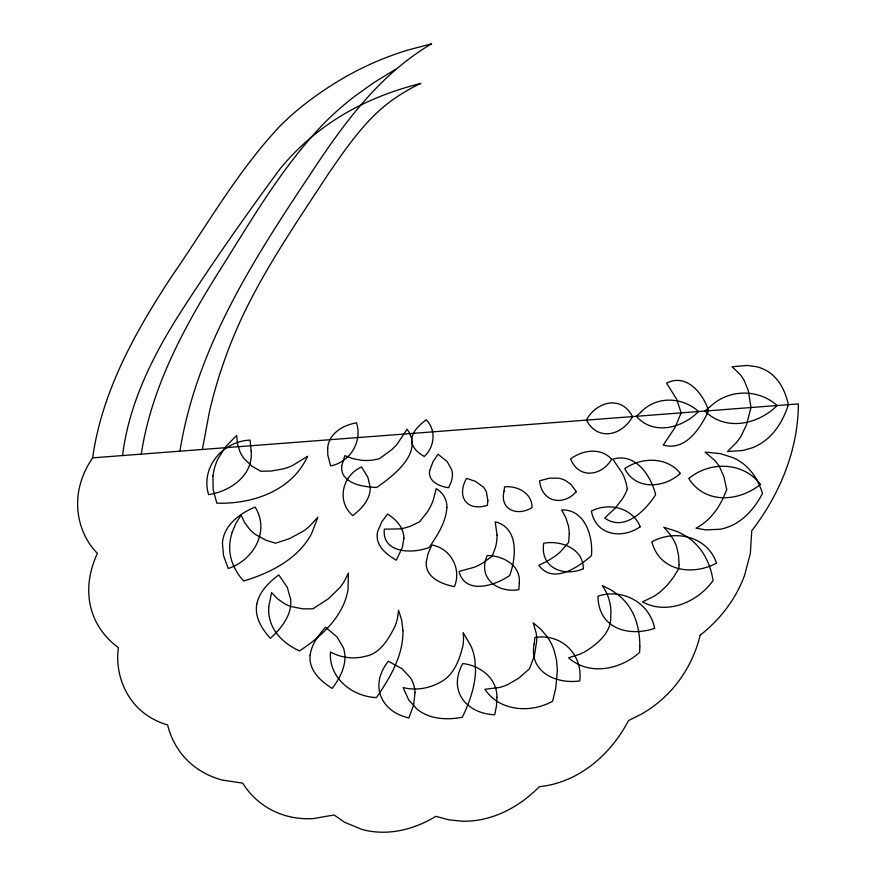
<?xml version="1.0" encoding="UTF-8"?>
<svg xmlns="http://www.w3.org/2000/svg" width="876" height="876" viewBox="0 0 876 876"><rect width="100%" height="100%" fill="white"/><g stroke="black" fill="none" stroke-linecap="round" stroke-linejoin="round"><path stroke-width="1.31" d="M122.563 455.564C129.166 401.526 154.658 352.086 183.971 307.027C214.489 259.898 246.78 213.886 280.145 168.75A211.269 180.708 -29.1 0 1 323.08 128.006C352.043 106.434 385.889 92.155 420.787 83.439A142.372 121.775 -29.1 0 0 397.08 96.82C367.975 115.873 348.232 145.208 328.741 173.273C298.179 220.018 266.238 266.26 242.247 316.838A516.796 442.041 -29.1 0 0 209.43 411.753L202.356 449.465M700.187 635.166C694.504 658.73 682.065 680.685 664.315 697.241A106.237 90.863 -29.1 0 1 641.429 714.115L628.53 720.554C615.007 746.341 593.545 768.734 566.301 779.892A87.994 75.27 -29.1 0 1 546.241 785.739L539.277 786.736C523.782 802.536 504.138 814.757 482.326 819.334A83.023 71.022 -29.1 0 1 462.156 821.206L448.862 819.837L435.865 816.333C421.411 825.181 404.964 831.05 387.98 832.08A82.727 70.759 -29.1 0 1 362.051 829.484L344.52 822.246L334.117 814.976L313.192 818.6A83.866 71.733 -29.1 0 1 287.131 816.049C268.822 811.264 252.627 799.251 242.707 783.144L222.208 780.056A94.674 80.975 -29.1 0 1 189.128 762.065C178.474 752.177 171.028 739.059 167.623 724.956A83.943 71.81 -29.1 0 1 149.993 717.192C126.494 703.176 114.614 674.345 118.402 647.671C109.599 641.221 102.12 632.954 96.907 623.34A92.582 79.19 -29.1 0 1 88.815 586.624C89.407 575.094 92.538 563.805 97.411 553.38C79.256 535.105 73.234 506.81 80.822 482.402A88.279 75.511 -29.1 0 1 92.637 457.852C101.879 391.802 134.948 332.343 171.039 277.396C206.451 226.347 237.363 171.324 280.134 125.914A244.108 208.806 -29.1 0 1 300.939 107.19C323.748 89.002 348.757 73.42 375.574 61.889A276.75 236.728 -29.1 0 1 406.749 50.381L431.627 43.8C379.188 74.569 343.063 124.381 310.345 174.225C253.624 259.252 196.301 348.309 179.919 451.173M141.266 454.129C151.657 385.517 186.019 323.616 222.635 265.789C254.007 215.814 284.174 163.987 325.741 121.6A271.823 232.512 -29.1 0 1 354.638 96.338L374.129 82.432L395.47 69.39M92.637 457.852L798.354 403.913C798.321 432.536 790.995 460.853 778.83 486.673A234.023 200.177 -29.1 0 1 751.761 530.757L750.349 553.446L744.655 575.127A128.17 109.631 -29.1 0 1 700.209 635.188M426.305 561.768C424.74 577.328 441.887 584.336 454.469 586.591C461.663 568.721 450.91 548.617 431.89 544.938L427.926 554.026L426.305 561.768M496.889 697.252L496.473 705.804L494.732 714.794C466.196 713.48 447.68 690.89 462.736 663.581C480.081 665.344 497.371 678.561 496.889 697.252M341.684 466.01L341.651 468.999A19.261 16.48 -29.1 0 0 344.487 476.61C352.316 485.72 365.445 486.695 376.625 487.516C393.784 475.558 424.203 452.487 407.088 429.251L397.113 444.154A57.893 49.516 -29.1 0 1 391.999 449.432L379.418 458.761L372.486 460.097A47.162 40.34 -29.1 0 1 361.492 460.272L353.061 458.685L344.815 455.695L341.684 466.01M402.96 630.534C403.409 655.39 390.094 677.772 376.461 697.581C352.349 696.759 328.39 677.75 330.493 652.007C341.103 657.854 353.86 659.42 365.555 656.277C380.25 653.54 388.637 638.812 394.934 626.46A53.206 45.508 -29.1 0 0 397.441 618.489L398.558 610.265L401.701 620.307L402.96 630.534M415.016 692.62L413.658 704.884L408.884 717.926C380.337 711.619 369.387 684.736 388.353 661.281L402.051 668.738L410.636 678.002A39.562 33.835 -29.1 0 1 414.622 688.755L415.016 692.62M497.064 535.028L496.911 539.255A51.115 43.723 -29.1 0 1 495.4 547.664L492.115 556.315L482.347 563.279A51.87 44.369 -29.1 0 1 474.321 567.232L459.013 571.404C465.145 595.406 495.389 585.54 509.701 575.521C516.314 557.651 518.975 527.702 495.214 521.833L497.064 535.028M268.735 606.531L268.669 610.922A51.947 44.435 -29.1 0 0 271.078 623.23C275.863 636.162 287.295 645.338 299.515 650.945C317.134 639.25 334.15 624.862 343.228 605.305A67.846 58.035 -29.1 0 0 348.002 589.668L348.418 573.003L344.662 580.657A54.553 46.658 -29.1 0 1 339.746 587.752L328.533 598.669L312.962 608.82L302.997 608.864L291.38 606.63A47.676 40.778 -29.1 0 1 283.857 603.301L277.287 598.593L271.615 592.57L268.735 606.531M569.269 534.042L568.601 542.474L560.695 551.475A53.184 45.486 -29.1 0 1 555.461 555.899L547.708 560.936L538.817 565.305C552.92 584.708 578.423 567.298 591.486 555.57C593.096 536.375 585.223 509.328 561.669 509.898L565.918 517.957L568.414 525.939A53.469 45.727 -29.1 0 1 569.269 534.042M222.438 542.923L223.5 555.548L228.22 568.491C253.328 560.432 270.257 531.305 255.124 507.073C239.914 513.369 223.774 525.118 222.438 542.923M557.388 670.337L555.745 688.153L552.581 701.238C530.823 713.414 499.572 711.487 484.932 689.292L499.517 687.463A46.187 39.508 -29.1 0 0 507.85 684.539L518.712 678.199L529.509 668.76L534.437 655.467L536.725 640.903A56.02 47.917 -29.1 0 0 536.156 632.932L533.221 622.803L541.007 629.439L547.325 636.951A72.817 62.284 -29.1 0 1 553.96 649.882L556.468 659.639L557.388 670.337M370.22 487.198C370.625 499.2 361.668 508.781 352.765 515.592C336.132 501.346 342.275 475.405 361.591 466.974L367.942 477.464L370.22 487.198M519.293 582.671L518.877 589.658C497.798 593.348 477.19 578.215 487.187 555.548C502.55 555.483 520.837 565.042 519.293 582.671M639.83 646.05L639.655 652.346C620.712 669.592 589.066 676.206 568.59 657.777L579.507 654.306A49.855 42.65 -29.1 0 0 587.227 650.353C598.987 642.48 611.634 631.53 610.769 616.058C611.667 605.283 608.502 594.388 602.283 585.562L611.295 590.074L619.146 595.636A72.117 61.681 -29.1 0 1 628.683 606.028C636.808 617.646 639.798 632.056 639.83 646.05M310.115 655.27C308.462 670.074 320.715 681.408 332.256 688.394C338.618 679.864 344.137 670.074 344.914 659.245A38.281 32.74 -29.1 0 0 343.381 647.714L337.085 636.994L325.62 627.26C318.426 635.177 311.517 644.353 310.115 655.27M534.152 644.112C528.633 672.012 556.435 684.43 579.759 680.893C583.044 654.438 561.516 633.14 534.918 637.52L534.152 644.112M251.204 451.217C253.295 475.482 230.18 491.436 208.608 494.644C200.297 467.412 222.657 441.263 250.054 440.113L251.204 451.217M679.086 564.735L678.966 568.294L673.305 577.536L667.151 585.267L660.46 591.628A52.166 44.621 -29.1 0 1 653.157 596.753L642.382 601.911C667.249 615.259 697.723 602.206 713.075 580.525C711.038 567.538 705.903 554.771 696.825 545.091A72.861 62.327 -29.1 0 0 686.258 536.298L677.969 531.82L663.8 527.21L669.22 533.265L673.534 539.726A56.973 48.738 -29.1 0 1 676.655 546.909L678.528 555.143L679.086 564.735M327.679 448.194L327.81 455.005L330.613 465.912C349.962 462.145 362.598 441.8 356.521 422.834C343.337 424.948 328.642 433.478 327.679 448.194M504.018 491.381C499.495 510.336 518.143 516.468 531.995 507.598C532.433 493.287 517.267 485.468 504.554 486.87L504.018 491.381M487.833 500.678L487.417 505.299C466.897 511.825 456.21 496.769 466.525 478.362L475.449 481.351L483.278 487.001A23.794 20.345 -29.1 0 1 486.509 492.323L487.833 500.678M403.88 538.28L402.402 547.292L396.291 560.213C388.572 555.658 380.48 549.789 377.786 540.799A23.959 20.498 -29.1 0 1 377.545 531.765L381.881 521.581L387.608 514.07C395.985 519.369 403.978 527.735 403.88 538.28M475.548 670.6C475.088 686.97 469.35 702.662 462.32 717.269C451.009 719.382 439.007 719.568 428.101 715.495A49.374 42.234 -29.1 0 1 417.118 709.253L408.698 699.902L403.08 687.55C416.33 691.011 430.587 688.186 442.183 681.145C454.337 673.951 459.79 658.894 462.933 645.656A54.63 46.735 -29.1 0 0 463.415 635.275L463.152 632.735L470.981 645.995A75.719 64.758 -29.1 0 1 474.956 660.362L475.548 670.6M411.775 438.131C410.461 446.453 417.71 452.782 424.247 456.473C434.627 447.11 436.467 430.017 426.229 419.79C420.086 424.542 413.406 430.138 411.775 438.131M212.945 475.975L213.12 489.465L216.843 503.152C252.255 504.379 292.157 490.779 307.542 456.265L292.277 465.66A53.633 45.88 -29.1 0 1 283.846 468.748L271.352 471.025L260.785 471.255L252.288 466.404L244.043 458.575A45.563 38.971 -29.1 0 1 239.98 451.709L237.56 443.99L236.64 435.427L225.756 446.574L218.058 458.695A59.086 50.545 -29.1 0 0 213.656 471.562L212.945 475.975M429.667 470.543C427.608 481.406 439.829 486.706 448.632 487.713L451.545 480.979L452.366 476.5A24.539 20.991 -29.1 0 0 451.764 469.93L447.242 461.652L438.022 454.283L433.127 461.51L429.667 470.543M446.87 507.423C446.004 522.359 437.299 535.335 429.273 547.423C413.176 553.829 381.816 553.785 384.312 529.17L400.014 528.896A47.479 40.603 -29.1 0 0 410.844 526.016L419.473 521.91L427.039 512.405A59.196 50.633 -29.1 0 0 433.302 500.032L436.16 488.666C442.84 492.4 447.242 499.725 446.87 507.423M256.799 604.013C254.412 617 261.924 629.187 270.388 638.33C278.535 630.906 286.123 622.201 289.441 611.492A38.205 32.686 -29.1 0 0 290.722 599.578L287.295 587.38L278.787 574.908C269.031 582.255 259.318 591.563 256.799 604.013M750.973 407.526L746.549 424.696L741.282 435.7A55.757 47.698 -29.1 0 1 736.136 442.862L727.485 451.567L742.782 450.505L752.123 447.844A44.479 38.051 -29.1 0 0 764.693 440.869C776.475 431.967 783.932 418.542 788.378 404.668C785.575 391.988 779.607 379.133 768.416 371.807A44.479 38.051 -29.1 0 0 756.503 366.705L747.381 365.456L732.062 366.737L739.848 374.183A55.757 47.698 -29.1 0 1 744.25 380.611L748.367 390.893L750.973 407.526M232.173 532.279L230.957 536.605A56.108 47.994 -29.1 0 0 229.709 549.405C230.191 561.242 235.732 572.4 243.681 581.007C265.045 574.47 286.386 564.779 301.607 547.916A69.04 59.053 -29.1 0 0 311.582 533.637L317.911 517.114L310.181 525.611A56.469 48.3 -29.1 0 1 303.293 531.152L289.332 538.729L275.524 543.186L265.976 540.229L255.617 534.601A52.188 44.643 -29.1 0 1 249.485 529.126L244.667 522.589L241.042 515L235.797 523.629L232.173 532.279M681.145 412.87L675.177 427.28L663.263 445.052C685.601 451.589 700.603 427.937 708.575 410.767C703.297 393.642 686.477 372.793 666.603 383.151L676.688 399.248L681.145 412.87M726.686 489.301C721.255 505.2 711.213 520.191 696.026 528.173L705.99 529.925L720.302 529.224A42.99 36.77 -29.1 0 0 733.628 524.582C746.483 517.869 755.922 506.12 762.47 493.407C759.229 482.643 753.513 472.405 744.863 465.068A62.24 53.239 -29.1 0 0 733.584 457.885L720.28 453.593L705.103 452.136L714.871 460.524A55.659 47.611 -29.1 0 1 719.382 466.59L723.861 476.544L726.686 489.301M627.369 488.896L626.515 491.064A53.086 45.41 -29.1 0 1 622.278 499.09L615.291 508.047L604.692 518.034C624.38 532.225 645.47 510.522 655.62 494.732C650.999 475.701 635.538 452.334 612.839 459.188L622.464 473.434A71.525 61.178 -29.1 0 1 626.033 482.796L627.369 488.896M632.516 416.582C622.453 435.35 597.826 441.843 586.383 420.108C596.6 401.175 621.456 394.999 632.516 416.582M611.59 459.276C601.856 476.15 578.686 479.391 570.626 458.991C582.288 449.99 600.991 447.143 611.59 459.276M640.838 412.202L636.261 416.297C653.682 435.92 682.24 428.025 698.599 411.534C682.305 396.784 656.431 395.656 640.838 412.202M710.348 406.497L704.841 411.052C725.635 431.671 758.101 424.575 777.154 405.533C758.233 388.637 728.81 388.955 710.348 406.497M576.32 491.655C563.016 506.646 541.445 502.068 539.649 480.76L549.613 478.165L558.132 478.165A26.608 22.765 -29.1 0 1 565.217 480.355L570.889 484.308L576.32 491.655M680.356 473.434C664.369 488.031 635.626 490.746 624.752 468.55C641.648 457.108 666.822 456.407 680.356 473.434M760.477 484.428C738.764 501.729 705.289 504.565 688.777 478.493C709.943 460.973 743.352 461.674 760.477 484.428M640.236 526.728C622.179 539.375 595.746 535.696 591.409 511.047C608.94 502.112 632.395 507.653 640.236 526.728M716.491 563.137C692.577 575.937 659.727 571.557 651.832 541.828C675.002 528.973 707.666 536.32 716.491 563.137M583.328 568.754C563.618 577.251 539.802 567.856 543.733 543.24C560.925 540.076 583.35 548.529 583.328 568.754M654.613 628.366C628.333 637.257 598.22 628.42 597.99 596.173C622.475 587.949 649.762 602.721 654.613 628.366"/></g></svg>
